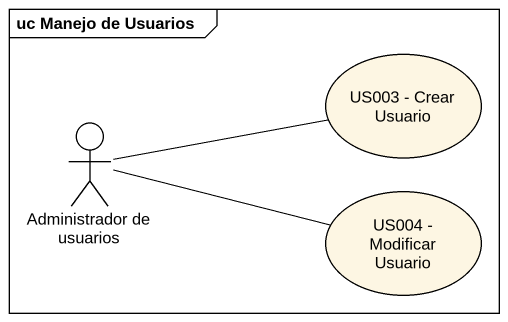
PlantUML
@startuml
mainframe uc Manejo de Usuarios
usecase "US003 - Crear Usuario" as US003_Crear_Usuario
actor "Administrador de usuarios" as Administrador_de_usuarios
usecase "US004 - Modificar Usuario" as US004_Modificar_Usuario
Administrador_de_usuarios -right- US003_Crear_Usuario
Administrador_de_usuarios -right- US004_Modificar_Usuario
@enduml
